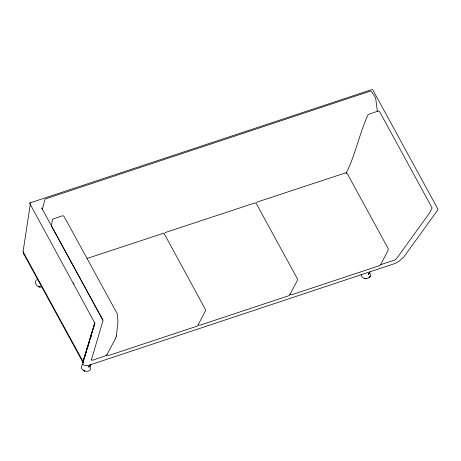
<?xml version="1.0" encoding="UTF-8"?>
<svg xmlns="http://www.w3.org/2000/svg" width="461" height="461" viewBox="0 0 461 461"><rect width="100%" height="100%" fill="white"/><g stroke="black" fill="none" stroke-linecap="round" stroke-linejoin="round"><path stroke-width="0.69" d="M116.333 336.213L117.941 322.389L117.497 314.241L66.136 220.185C64.799 219.084 64.626 215.062 62.195 215.846L52.496 219.246L51.488 225.809M42.308 209.213L44.907 199.63L45.489 198.904L370.465 91.099L371.445 91.457L375.669 97.991L377.34 111.464M83.378 363.153L23.793 254.034L23.05 251.694L30.242 204.753M370.154 271.944L368.397 274.698L368.933 273.229L369.025 273.569M102.993 320.677L91.313 360.11L91.197 359.689M84.023 359.079L86.38 351.616M87.233 348.902L89.59 341.445M90.448 338.731L91.52 335.337M91.37 359.753L92.598 360.243L106.583 355.419L115.498 338.478M115.383 338.806L116.454 335.89M89.054 366.789L89.25 366.426L88.789 367.083L90.8 364.236M346.015 173.411C355.656 154.712 359.269 133.546 368.137 114.535L378.469 110.928L379.432 111.326L432.118 207.957L429.865 212.533L396.431 258.794L394.875 259.964L381.38 264.441L380.648 264.326M368.76 274.001L368.956 273.638M36.528 279.712C33.734 282.449 36.696 287.209 40.274 287.076L38.494 286.696L41.738 286.915M82.64 364.167C76.895 371.526 93.646 374.943 90.137 365.734M88.789 367.083L90.857 364.138M256.506 202.627L257.497 201.941L345.963 172.737L347.254 173.601L388.191 248.577L388.093 250.473L380.406 264.989L379.42 265.674L291.652 294.786L290.856 294.838L289.629 293.951M164.64 233.099L165.626 232.413L255.106 202.875L256.397 203.739L297.333 278.715L297.23 280.616L289.548 295.126L288.563 295.812L199.78 325.264L198.282 324.97M87.014 258.494L163.298 233.329L164.525 234.217L205.606 309.861L205.364 311.089L197.677 325.604L196.691 326.29L108.923 355.402L107.425 355.114L106.9 354.567M23.793 254.034L24.687 254.979M102.907 320.095L41.663 207.934L41.744 208.228M51.563 226.213L102.918 320.268M73.357 282.806L74.042 284.068M23.05 251.694L83.164 361.793M369.843 272.952C372.943 279.28 361.637 280.905 361.228 274.474M89.227 366.011L89.325 366.351M29.752 203.451L94.857 323.121L82.767 362.842L94.845 322.948L82.698 362.438L82.968 364.334C85.049 366.403 88.195 365.366 90.644 364.714L395.302 263.387L398.719 261.445L403.807 257.031L437.812 209.893L437.846 208.983L372.822 89.895L372.211 89.457L30.363 202.782L29.752 203.451M370.148 276.26L369.123 277.741L370.148 276.26M30.08 202.949L30.363 202.782L30.08 202.949M106.583 355.419L106.088 355.765L106.583 355.419M366.097 278.744L364.34 278.392L366.097 278.744M84.611 371.151L83.118 370.177L84.634 371.18M371.255 91.301L371.255 91.301"/></g></svg>
